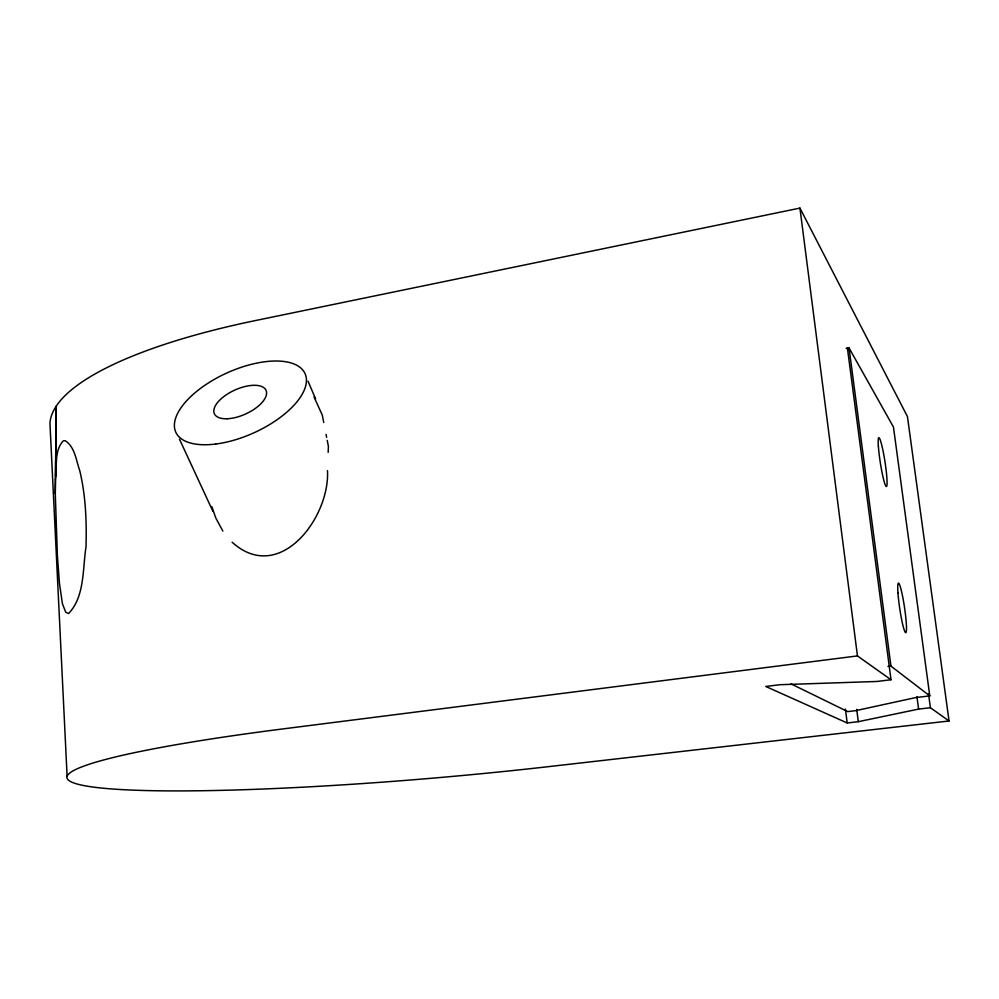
<?xml version="1.0" encoding="UTF-8"?>
<svg xmlns="http://www.w3.org/2000/svg" width="999" height="999" viewBox="0 0 999 999"><rect width="100%" height="100%" fill="white"/><g stroke="black" fill="none" stroke-linecap="round" stroke-linejoin="round"><path stroke-width="1.5" d="M55.407 479.545C57.293 467.082 53.896 450.699 63.337 440.809L65.172 440.696C74.962 446.865 76.149 460.639 79.758 470.666C85.739 495.591 86.713 521.316 86.014 546.84C82.567 568.543 84.89 596.903 68.519 613.536L65.659 612.112L62.425 603.721L59.453 583.354L57.393 555.581L55.27 493.469L56.306 406.019L55.469 476.598M55.27 493.469L55.432 479.657M327.485 470.666C330.095 517.27 279.57 585.177 232.13 542.22M328.172 452.385L328.396 446.291L327.235 440.347M848.875 350.274L847.339 347.552L891.008 679.745L876.997 681.468L779.844 684.715L765.746 686.463L847.189 722.976L858.291 721.69L918.593 709.09L930.394 707.717L949.05 720.978L907.442 416.571L799.937 208.092L255.394 320.567A360.239 97.415 -4.8 0 0 49.95 423.301L67.12 776.485M846.178 348.514L849.063 347.989L893.456 427.048L929.782 695.891L915.833 697.552L855.656 710.664L847.701 711.6L790.946 683.828M891.008 679.745L857.454 655.918L284.153 728.758A373.151 32.517 -5 0 0 91.384 786.825A373.151 32.517 -5 0 0 548.364 766.658L949.05 720.978M887.936 666.483L890.946 666.108L929.782 695.891M314.036 396.978L322.277 415.097L323.738 422.527M222.877 531.118L215.821 518.044L211.776 506.53M179.47 439.185L212.862 511.201M308.042 381.206L315.597 398.876M326.074 434.403L326.648 437.375M928.521 693.88L930.394 707.717M916.945 696.74L918.593 709.09M849.063 347.989L890.946 666.108M799.937 208.092L857.454 655.918M856.705 709.315L858.291 721.69M845.429 709.078L847.189 722.976M897.964 593.119A25.1 2.448 81.6 0 0 905.419 632.529A25.1 2.448 81.6 0 0 902.909 597.902A25.1 2.448 81.6 0 0 897.964 593.119M878.371 446.216A24.7 2.373 81.2 0 0 885.876 486.126A24.7 2.373 81.2 0 0 883.665 454.083A24.7 2.373 81.2 0 0 878.371 446.216M227.023 418.756A28.359 13.124 -24.4 0 0 266.596 393.032A28.359 13.124 -24.4 0 0 226.96 394.355A28.359 13.124 -24.4 0 0 227.023 418.756M215.672 444.043A70.941 32.83 -24.4 0 0 305.806 375.711A70.941 32.83 -24.4 0 0 199.775 388.948A70.941 32.83 -24.4 0 0 215.672 444.043"/></g></svg>
